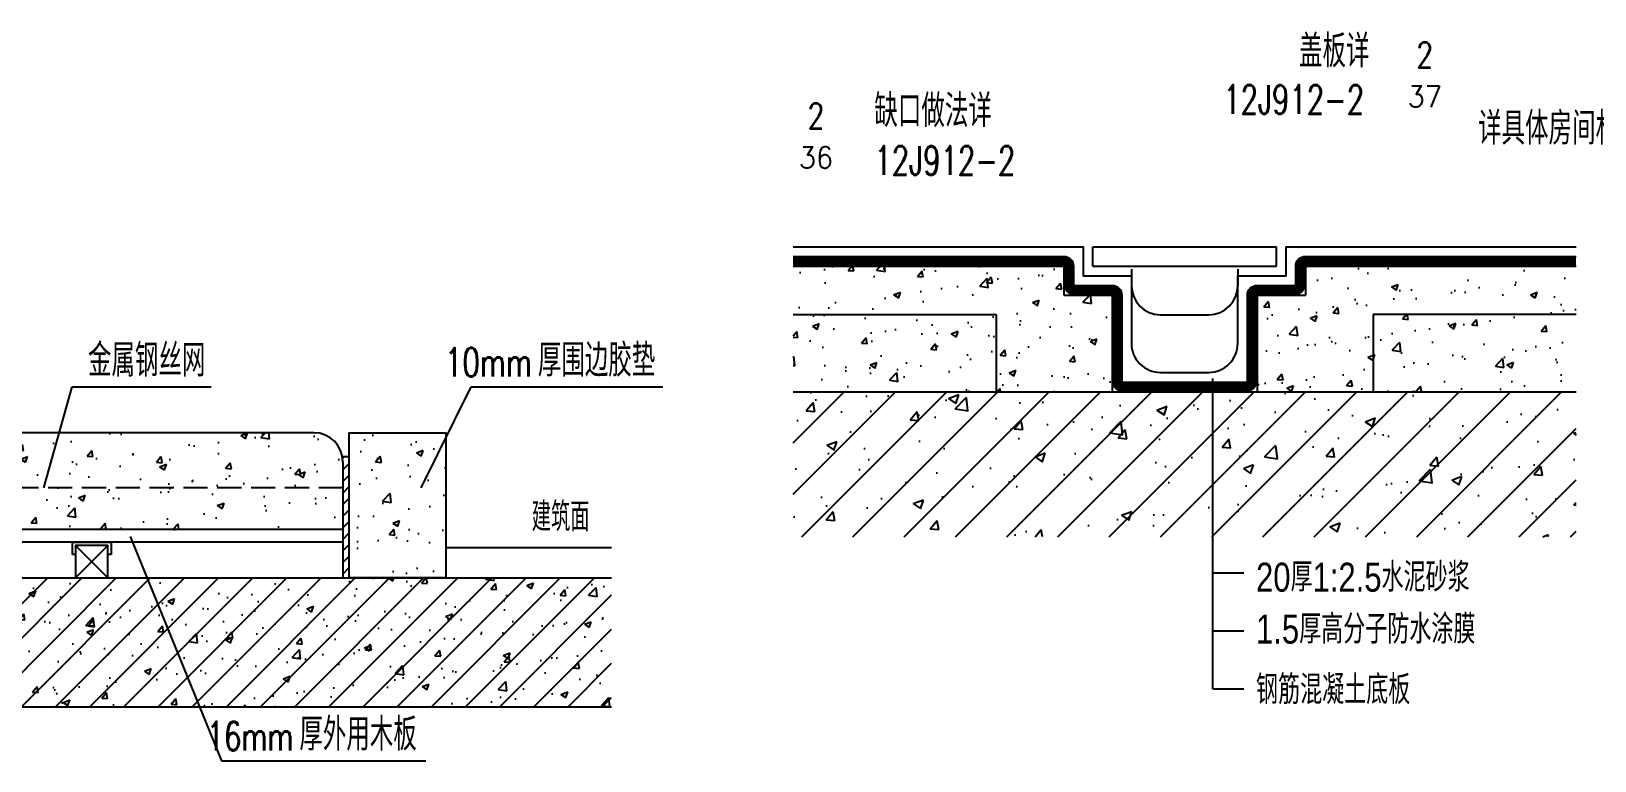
# Model space of a CAD drawing. Extents: x 447078 to 1776277, y 243534 to 519428.
# Drawn here: x 522008 to 525244, y 291177 to 292686 of the extents above; entities that cross this region are included whole.
import ezdxf
from ezdxf.enums import TextEntityAlignment as Align

# ---------------------------------------------------------------- set-up
doc = ezdxf.new("R2010")
doc.units = 0
doc.header["$LTSCALE"] = 1000
doc.header["$MEASUREMENT"] = 0
doc.linetypes.add('DASH', pattern=[0.35, 0.25, -0.1])
for name, color, linetype in [('DETL-THIN', 192, 'Continuous'), ('DIM_LEAD', 3, 'Continuous'), ('G-ANNO-NOTE', 80, 'Continuous'), ('GNRL-ANNO-DIMS', 3, 'Continuous'), ('HATCH', 8, 'Continuous'), ('HATH', 8, 'Continuous'), ('PUB_HATCH', 8, 'Continuous'), ('PUB_TEXT', 7, 'Continuous'), ('SECT-OVER', 150, 'Continuous'), ('WALL-HATH', 251, 'Continuous'), ('WALL-SHER', 210, 'Continuous'), ('土建通用节点详图$0$ANNO-TEXT', 33, 'Continuous'), ('土建通用节点详图$0$土建通用节点详图$0$METL-THIN', 1, 'Continuous')]:
    doc.layers.add(name, color=color, linetype=linetype)
doc.styles.add('_TCH_DIM', font='SIMPLEX', dxfattribs={"bigfont": 'GBCBIG'})
doc.styles.add('ZJDZ', font='zjdz-s.shx', dxfattribs={"width": 0.7, "bigfont": 'zjdz.shx'})
doc.styles.add('土建通用节点详图$0$土建通用节点详图$0$$0$CCDI-TOG-05', font='zjdz-s.shx', dxfattribs={"width": 0.8, "bigfont": 'zjdz.shx'})

msp = doc.modelspace()

# ---------------------------------------------------------------- hatches: boundary and pattern name
at = {"layer": 'HATCH'}
h = msp.add_hatch(dxfattribs=at)
h.set_pattern_fill('混凝土', color=256, scale=20, style=0)
h.set_pattern_definition([(50, (498742.91, 267062.56), (143.45204, -12.55043), [15, -165]), (355, (498742.91, 267062.56), (-27.75027, 150.4384), [12, -132]), (100.4514, (498754.87, 267061.52), (115.7019, 137.8879), [12.74804, -140.2284]), (46.1842, (498742.91, 267102.56), (213.4482, -33.1038), [22.5, -247.5]), (96.6356, (498760.7, 267099.8), (186.9325, 194.8236), [19.122, -210.3426]), (351.1842, (498742.91, 267102.56), (186.9324, 194.8237), [18, -198]), (21, (498762.91, 267092.56), (119.3814, -80.52378), [15, -165]), (326, (498762.91, 267092.56), (48.66307, 145.03), [12, -132]), (71.4514, (498772.86, 267085.85), (168.0445, 64.5061), [12.74804, -140.2284]), (37.5, (498742.914, 267062.564), (2.43197, 66.57877), [0, -130.4, 0, -134, 0, -132.5]), (7.5, (498742.914, 267062.564), (52.61391, 78.88234), [0, -76.4, 0, -127.4, 0, -50.5]), (327.5, (498698.314, 267062.564), (106.76449, -4.510974), [0, -50, 0, -156, 0, -207]), (317.5, (498678.31, 267062.56), (116.63723, 20.021), [0, -65, 0, -103.6, 0, -147])])
h.paths.add_polyline_path([(520533.2, 291741.6), (520533.2, 291655.4), (522653.2, 291655.4), (522653.2, 291741.6)])
h.paths.add_polyline_path([(522653.2, 291741.6), (522653.2, 291795.4, 0.414214), (522593.2, 291855.4), (520599.9, 291855.4, 0.414214), (520533.2, 291788.7), (520533.2, 291781), (520533.2, 291741.6)])
h = msp.add_hatch(dxfattribs=at)
h.set_pattern_fill('混凝土', color=256, scale=20, style=0)
h.set_pattern_definition([(50, (493579.12, 268442.73), (143.45204, -12.55043), [15, -165]), (355, (493579.12, 268442.73), (-27.75027, 150.4384), [12, -132]), (100.4514, (493591.07, 268441.68), (115.7019, 137.8879), [12.74804, -140.2284]), (46.1842, (493579.12, 268482.73), (213.4482, -33.1038), [22.5, -247.5]), (96.6356, (493596.9, 268479.97), (186.9325, 194.8236), [19.122, -210.3426]), (351.1842, (493579.12, 268482.73), (186.9324, 194.8237), [18, -198]), (21, (493599.12, 268472.73), (119.3814, -80.52378), [15, -165]), (326, (493599.12, 268472.73), (48.66307, 145.03), [12, -132]), (71.4514, (493609.07, 268466.02), (168.04453, 64.5061), [12.74804, -140.2284]), (37.5, (493579.12, 268442.73), (2.43197, 66.57877), [0, -130.4, 0, -134, 0, -132.5]), (7.5, (493579.12, 268442.73), (52.61391, 78.88234), [0, -76.4, 0, -127.4, 0, -50.5]), (327.5, (493534.52, 268442.73), (106.76449, -4.510974), [0, -50, 0, -156, 0, -207]), (317.5, (493514.52, 268442.73), (116.63723, 20.021), [0, -65, 0, -103.6, 0, -147])])
h.paths.add_polyline_path([(522866.5, 291855.4), (522666.5, 291855.4), (522666.5, 291555.2), (522866.5, 291555.2)])
at = {"layer": 'HATH'}
h = msp.add_hatch(dxfattribs=at)
h.set_pattern_fill('钢筋混凝土', color=256, scale=20, style=0)
h.set_pattern_definition([(45, (494192.453, 268442.73), (-35.35534, 35.35534), []), (50, (494192.45, 268442.73), (143.45204, -12.55043), [15, -165]), (355, (494192.45, 268442.73), (-27.75027, 150.4384), [12, -132]), (100.4514, (494204.41, 268441.68), (115.7019, 137.8879), [12.74804, -140.2284]), (46.1842, (494192.45, 268482.73), (213.4482, -33.1038), [22.5, -247.5]), (96.6356, (494210.24, 268479.97), (186.9325, 194.8236), [19.122, -210.3426]), (351.1842, (494192.45, 268482.73), (186.9324, 194.8237), [18, -198]), (21, (494212.45, 268472.73), (119.3814, -80.52378), [15, -165]), (326, (494212.45, 268472.73), (48.66307, 145.03), [12, -132]), (71.4514, (494222.4, 268466.02), (168.0445, 64.5061), [12.74804, -140.2284]), (37.5, (494192.453, 268442.73), (2.43197, 66.57877), [0, -130.4, 0, -134, 0, -132.5]), (7.5, (494192.45, 268442.73), (52.61391, 78.88234), [0, -76.4, 0, -127.4, 0, -50.5]), (327.5, (494147.853, 268442.73), (106.76449, -4.510974), [0, -50, 0, -156, 0, -207]), (317.5, (494127.85, 268442.73), (116.63723, 20.021), [0, -65, 0, -103.6, 0, -147])])
h.paths.add_polyline_path([(520026.8, 291555.2), (520026.8, 291288.5), (523209.4, 291288.5), (523209.4, 291555.2)])
at = {"layer": 'PUB_HATCH', "linetype": 'Continuous'}
h = msp.add_hatch(dxfattribs=at)
h.set_pattern_fill('混凝土', color=256, scale=20, style=0)
h.set_pattern_definition([(50, (134051.67, 384597.05), (143.452037, -12.550427), [15, -165]), (355, (134051.67, 384597.05), (-27.750267, 150.438427), [12, -132]), (100.4514, (134063.62, 384596), (115.701876, 137.88791), [12.74804, -140.22842]), (46.1842, (134051.67, 384637.05), (213.44821, -33.1038), [22.5, -247.5]), (96.6356, (134069.45, 384634.29), (186.93254, 194.82357), [19.12206, -210.3426]), (351.1842, (134051.67, 384637.05), (186.93239, 194.82372), [18, -198]), (21, (134071.67, 384627.05), (119.38141, -80.523778), [15, -165]), (326, (134071.67, 384627.05), (48.663066, 145.03001), [12, -132]), (71.4514, (134081.61, 384620.34), (168.044526, 64.5061), [12.74804, -140.22842]), (37.5, (134051.666, 384597.046), (2.431971, 66.578771), [0, -130.4, 0, -134, 0, -132.5]), (7.5, (134051.666, 384597.046), (52.613907, 78.882342), [0, -76.4, 0, -127.4, 0, -50.5]), (327.5, (134007.066, 384597.046), (106.764487, -4.510974), [0, -50, 0, -156, 0, -207]), (317.5, (133987.07, 384597.05), (116.637234, 20.020996), [0, -65, 0, -103.6, 0, -147])])
h.paths.add_polyline_path([(524005.3, 292100.3), (523585.1, 292100.3), (523585.1, 291940.3), (524005.3, 291940.3)], flags=17)
h.paths.add_polyline_path([(524245.3, 292140.3), (524145.3, 292140.3), (524145.3, 292200.3), (523585.1, 292200.3), (523585.1, 292100.3), (524005.3, 292100.3), (524005.3, 291940.3), (524245.3, 291940.3)])
h.paths.add_polyline_path([(525205.5, 292100.3), (524785.3, 292100.3), (524785.3, 291940.3), (525205.5, 291940.3)], flags=17)
h.paths.add_polyline_path([(524785.3, 292100.3), (525205.5, 292100.3), (525205.5, 292200.3), (524645.3, 292200.3), (524645.3, 292140.3), (524545.3, 292140.3), (524545.3, 291940.3), (524785.3, 291940.3)])
at = {"layer": 'WALL-HATH'}
h = msp.add_hatch(dxfattribs=at)
h.set_pattern_fill('钢筋混凝土', color=256, scale=30, style=0)
h.set_pattern_definition([(45, (-297490.895, 461203.07), (-53.0330086, 53.0330086), []), (50, (-297490.9, 461203.07), (215.178055, -18.82564), [22.5, -247.5]), (355, (-297490.9, 461203.07), (-41.6254, 225.65764), [18, -198]), (100.4514, (-297472.96, 461201.5), (173.552815, 206.831863), [19.122057, -210.342634]), (46.1842, (-297490.9, 461263.07), (320.172315, -49.655704), [33.75, -371.25]), (96.6356, (-297464.2, 461258.93), (280.39881, 292.23536), [28.68309, -315.5139]), (351.1842, (-297490.9, 461263.07), (280.39858, 292.23558), [27, -297]), (21, (-297460.9, 461248.07), (179.072116, -120.785667), [22.5, -247.5]), (326, (-297460.9, 461248.07), (72.9946, 217.545014), [18, -198]), (71.4514, (-297445.97, 461238), (252.06679, 96.75915), [19.122057, -210.342634]), (37.5, (-297490.895, 461203.07), (3.6479566, 99.868156), [0, -195.6, 0, -201, 0, -198.75]), (7.5, (-297490.9, 461203.07), (78.920861, 118.323514), [0, -114.6, 0, -191.1, 0, -75.75]), (327.5, (-297557.795, 461203.07), (160.146731, -6.7664615), [0, -75, 0, -234, 0, -310.5]), (317.5, (-297587.8, 461203.07), (174.95585, 30.031495), [0, -97.5, 0, -155.4, 0, -220.5])])
h.paths.add_polyline_path([(523585.1, 291940.3), (523585.1, 291640.3), (525205.5, 291640.3), (525205.5, 291940.3)])
at = {"layer": '土建通用节点详图$0$土建通用节点详图$0$METL-THIN'}
h = msp.add_hatch(dxfattribs=at)
h.set_pattern_fill('ANSI31', color=8, scale=5.333333, style=0)
h.set_pattern_definition([(45, (243057.873, 279483.515), (-11.9736748, 11.9736748), [])])
h.paths.add_polyline_path([(522666.5, 291806.2), (522650.9, 291806.2, -0.066362), (522653.2, 291788.7), (522653.2, 291787.7), (522653.2, 291555.2), (522666.5, 291555.2)])

# ---------------------------------------------------------------- linework, layer by layer
at = {"layer": 'DETL-THIN', "ltscale": 0.2}
for p, q in [((524205.3, 292240.3), (524585.3, 292240.3)), ((524205.3, 292200.3), (524205.3, 292240.3)), ((524585.3, 292200.3), (524585.3, 292240.3)), ((523585.1, 292200.3), (524145.3, 292200.3)), ((524145.3, 292200.3), (524145.3, 292140.3)), ((524205.3, 292200.3), (524585.3, 292200.3)), ((524645.3, 292200.3), (525205.5, 292200.3)), ((524645.3, 292200.3), (524645.3, 292140.3)), ((524285.3, 292193.9), (524285.3, 292159.6)), ((524505.3, 292193.9), (524505.3, 292159.6)), ((524145.3, 292140.3), (524245.3, 292140.3)), ((524245.3, 292140.3), (524245.3, 291940.3)), ((524545.3, 292140.3), (524645.3, 292140.3)), ((524545.3, 292140.3), (524545.3, 291940.3)), ((523585.1, 292100.3), (524005.3, 292100.3)), ((524005.3, 292100.3), (524005.3, 291940.3)), ((524345.3, 292099.6), (524445.3, 292099.6)), ((525205.5, 292100.3), (524785.3, 292100.3)), ((524785.3, 292100.3), (524785.3, 291940.3))]:
    msp.add_line(p, q, dxfattribs=at)
at = {"layer": 'DETL-THIN'}
for p, q in [((522093.8, 291603.5), (522093.8, 291628.7)), ((522093.8, 291628.7), (522173.4, 291628.7)), ((522099.9, 291621.8), (522166.5, 291555.2)), ((522099.9, 291555.2), (522166.5, 291621.8)), ((522173.4, 291628.7), (522173.4, 291603.5)), ((522099.9, 291603.5), (522093.8, 291603.5)), ((522173.4, 291603.5), (522166.5, 291603.5))]:
    msp.add_line(p, q, dxfattribs=at)
at = {"layer": 'DETL-THIN', "ltscale": 0.2}
for points in [[(523585.1, 292240.3), (524185.3, 292240.3), (524185.3, 292180.3), (524285.3, 292180.3), (524285.3, 292040.3, 0.414214), (524345.3, 291980.3), (524445.3, 291980.3, 0.414214), (524505.3, 292040.3), (524505.3, 292180.3), (524605.3, 292180.3), (524605.3, 292240.3), (525205.5, 292240.3)], [(523585.1, 292220.3), (524145.3, 292220.3, -0.414214), (524165.3, 292200.3), (524165.3, 292160.3), (524245.3, 292160.3, -0.414214), (524265.3, 292140.3), (524265.3, 291960.3), (524525.3, 291960.3), (524525.3, 292140.3, -0.414214), (524545.3, 292160.3), (524625.3, 292160.3), (524625.3, 292200.3, -0.414214), (524645.3, 292220.3), (525205.5, 292220.3)]]:
    msp.add_lwpolyline(points, format="xyb", dxfattribs=at)
at = {"layer": 'DETL-THIN', "linetype": 'DASH', "ltscale": 0.2, "const_width": 20}
msp.add_lwpolyline([(523585.1, 292210.3), (524145.3, 292210.3, -0.414214), (524155.3, 292200.3), (524155.3, 292160.3, 0.414214), (524165.3, 292150.3), (524245.3, 292150.3, -0.414214), (524255.3, 292140.3), (524255.3, 291960.3, 0.414214), (524265.3, 291950.3), (524525.3, 291950.3, 0.414214), (524535.3, 291960.3), (524535.3, 292140.3, -0.414214), (524545.3, 292150.3), (524625.3, 292150.3, 0.414214), (524635.3, 292160.3), (524635.3, 292200.3, -0.414214), (524645.3, 292210.3), (525205.5, 292210.3)], format="xyb", dxfattribs=at)
at = {"layer": 'DETL-THIN'}
msp.add_lwpolyline([(522099.9, 291555.2), (522166.5, 291555.2), (522166.5, 291621.8), (522099.9, 291621.8)], close=True, dxfattribs=at)
at = {"layer": 'DETL-THIN', "ltscale": 0.2}
for centre, start, end in [((524345.3, 292159.6), 180, 270), ((524445.3, 292159.6), 270, 0)]:
    msp.add_arc(centre, 60, start, end, dxfattribs=at)
at = {"layer": 'DIM_LEAD'}
for p, q in [((522034.1, 291741.6), (522093.1, 291950.5)), ((522093.1, 291950.5), (522380.5, 291950.5)), ((522815.1, 291741.6), (522918.5, 291950.5)), ((522918.5, 291950.5), (523315.3, 291950.5)), ((522213.2, 291640.7), (522401.7, 291176.8)), ((522401.7, 291176.8), (522824.7, 291176.8))]:
    msp.add_line(p, q, dxfattribs=at)
at = {"layer": 'GNRL-ANNO-DIMS'}
for p, q in [((524453.5, 291325.6), (524453.5, 291967.7)), ((524453.5, 291565.6), (524518.1, 291565.6)), ((524453.5, 291445.6), (524518.1, 291445.6)), ((524453.5, 291325.6), (524518.1, 291325.6))]:
    msp.add_line(p, q, dxfattribs=at)
at = {"layer": 'SECT-OVER'}
for p, q in [((522593.2, 291855.4), (520599.9, 291855.4)), ((522650.9, 291806.2), (522666.5, 291806.2)), ((522653.2, 291795.4), (522653.2, 291555.2)), ((522653.2, 291655.4), (520533.2, 291655.4)), ((522653.2, 291628.7), (520533.2, 291628.7)), ((522866.5, 291617.8), (523209.4, 291617.8))]:
    msp.add_line(p, q, dxfattribs=at)
at = {"layer": 'SECT-OVER', "linetype": 'DASH', "ltscale": 0.2}
msp.add_line((522653.2, 291741.6), (520533.2, 291741.6), dxfattribs=at)
at = {"layer": 'SECT-OVER'}
msp.add_arc((522593.2, 291795.4), 60, 0, 90, dxfattribs=at)
at = {"layer": 'WALL-SHER'}
for p, q in [((523585.1, 291940.3), (525205.5, 291940.3)), ((520026.8, 291555.2), (523209.4, 291555.2)), ((520026.8, 291288.5), (523209.4, 291288.5))]:
    msp.add_line(p, q, dxfattribs=at)
msp.add_lwpolyline([(522866.5, 291555.2), (522666.5, 291555.2), (522666.5, 291855.4), (522866.5, 291855.4)], close=True, dxfattribs=at)

# ---------------------------------------------------------------- texts
at = {"color": 0, "style": 'ZJDZ', "width": 0.8}
for s, p in [('20厚1:2.5水泥砂浆', (524543.2, 291556.6)), ('1.5厚高分子防水涂膜', (524543.2, 291449.1)), ('钢筋混凝土底板', (524543.2, 291323.9))]:
    msp.add_text(s, height=60, dxfattribs=at).set_placement(p, align=Align.MIDDLE_LEFT)
at = {"layer": 'G-ANNO-NOTE', "style": '_TCH_DIM'}
for s, p in [('盖板详', (524632.1, 292611.2)), ('缺口做法详', (523753.3, 292487.6)), ('详具体房间材料做法', (525002.8, 292451.3))]:
    msp.add_text(s, height=67.52, dxfattribs=at).set_placement(p)
for s, height, p, p2 in [('2', 52.2, (524875, 292611.3), (524909.8, 292611.3)), ('37', 43.93, (524856.8, 292529), (524927.9, 292529)), ('2', 52.2, (523614.9, 292485.1), (523649.7, 292485.1))]:
    msp.add_text(s, height=height, dxfattribs=at).set_placement(p, p2, align=Align.FIT)
at = {"layer": 'G-ANNO-NOTE', "style": '_TCH_DIM', "width": 0.705882}
for p in [(524475.4, 292515), (523753.3, 292388.8)]:
    msp.add_text('12J912-2', height=59.5, dxfattribs=at).set_placement(p)
at = {"layer": 'G-ANNO-NOTE', "style": '_TCH_DIM', "width": 1.030303}
msp.add_text('36', height=43.93, dxfattribs=at).set_placement((523596.8, 292402.9), (523667.9, 292402.9), align=Align.FIT)
at = {"layer": 'PUB_TEXT', "style": '_TCH_DIM'}
for s, p in [('金属钢丝网', (522125.7, 291971.5)), ('厚围边胶垫', (523056.8, 291971.5)), ('厚外用木板', (522563.2, 291197.8))]:
    msp.add_text(s, height=67.52, dxfattribs=at).set_placement(p)
at = {"layer": 'PUB_TEXT', "style": '_TCH_DIM', "width": 0.705882}
for s, p in [('10mm', (522864.8, 291971.5)), ('16mm', (522371.2, 291197.8))]:
    msp.add_text(s, height=59.5, dxfattribs=at).set_placement(p)
at = {"layer": '土建通用节点详图$0$ANNO-TEXT', "style": '土建通用节点详图$0$土建通用节点详图$0$$0$CCDI-TOG-05', "width": 0.7}
msp.add_text('建筑面', height=60, dxfattribs=at).set_placement((523103.9, 291633.5), align=Align.BOTTOM_CENTER)

doc.saveas('drawing.dxf')
